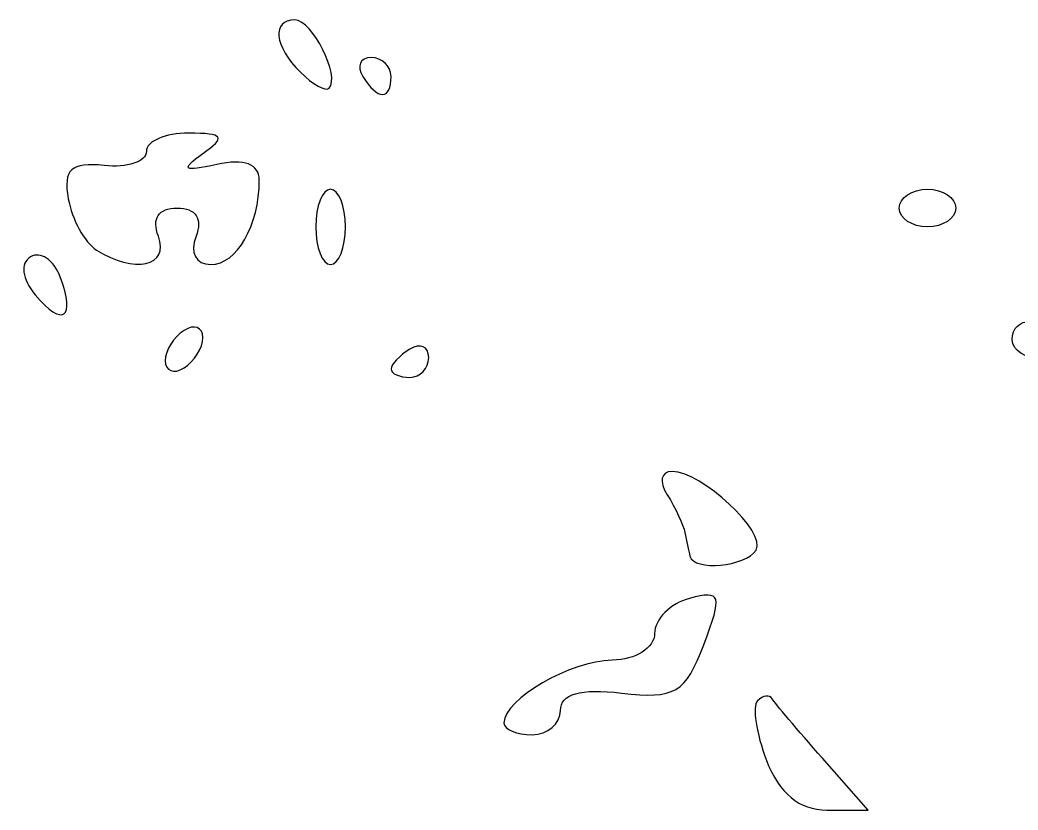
# Model space of a CAD drawing. Header units: centimetres. Extents: x -12.1 to 12.1, y -9.6 to 9.6.
# Drawn here: x -3.355 to -1.952, y -7.793 to -6.681 of the extents above; entities that cross this region are included whole.
import ezdxf

# ---------------------------------------------------------------- set-up
doc = ezdxf.new("R2010")
doc.units = ezdxf.units.CM
doc.header["$MEASUREMENT"] = 0
doc.layers.add('Layer 1', color=7, linetype='Continuous')

msp = doc.modelspace()

# ---------------------------------------------------------------- linework, layer by layer
at = {"layer": 'Layer 1'}
for points, knots in [([(-2.96036, -6.75491), (-2.99743, -6.71785), (-3.00124, -6.68127), (-2.96805, -6.68127), (-2.96805, -6.68127), (-2.9438, -6.68127), (-2.90389, -6.76106), (-2.92006, -6.77722), (-2.92006, -6.77722), (-2.92501, -6.78217), (-2.94315, -6.77213), (-2.96036, -6.75491)], [0, 0, 0, 0, 0.25, 0.25, 0.25, 0.25, 0.5, 0.5, 0.5, 0.5, 1, 1, 1, 1]), ([(-2.87261, -6.76065), (-2.88161, -6.74609), (-2.87635, -6.73419), (-2.86095, -6.73419), (-2.86095, -6.73419), (-2.84553, -6.73419), (-2.83292, -6.74609), (-2.83292, -6.76065), (-2.83292, -6.76065), (-2.83292, -6.79455), (-2.85166, -6.79455), (-2.87261, -6.76065)], [0, 0, 0, 0, 0.25, 0.25, 0.25, 0.25, 0.5, 0.5, 0.5, 0.5, 1, 1, 1, 1]), ([(-3.247, -7.00498), (-3.26373, -6.99429), (-3.28159, -6.96173), (-3.28669, -6.93263), (-3.28669, -6.93263), (-3.29391, -6.89132), (-3.28288, -6.88109), (-3.23641, -6.88601), (-3.23641, -6.88601), (-3.20367, -6.88948), (-3.17688, -6.88055), (-3.17688, -6.86617), (-3.17688, -6.86617), (-3.17688, -6.85179), (-3.15009, -6.8402), (-3.11735, -6.84043), (-3.11735, -6.84043), (-3.06793, -6.84076), (-3.06456, -6.84565), (-3.09751, -6.86918), (-3.09751, -6.86918), (-3.12939, -6.89196), (-3.12549, -6.89496), (-3.07766, -6.88448), (-3.07766, -6.88448), (-3.03932, -6.87608), (-3.01813, -6.88391), (-3.01813, -6.90648), (-3.01813, -6.90648), (-3.01813, -6.9702), (-3.04971, -7.02523), (-3.08628, -7.02523), (-3.08628, -7.02523), (-3.10743, -7.02523), (-3.11602, -7.00885), (-3.10708, -6.98554), (-3.10708, -6.98554), (-3.09751, -6.96061), (-3.10735, -6.94586), (-3.13353, -6.94586), (-3.13353, -6.94586), (-3.15972, -6.94586), (-3.16956, -6.96061), (-3.15999, -6.98554), (-3.15999, -6.98554), (-3.14387, -7.02756), (-3.19408, -7.03878), (-3.247, -7.00498)], [0, 0, 0, 0, 0.0769231, 0.0769231, 0.0769231, 0.0769231, 0.1538462, 0.1538462, 0.1538462, 0.1538462, 0.2307692, 0.2307692, 0.2307692, 0.2307692, 0.3076923, 0.3076923, 0.3076923, 0.3076923, 0.3846154, 0.3846154, 0.3846154, 0.3846154, 0.4615385, 0.4615385, 0.4615385, 0.4615385, 0.5384615, 0.5384615, 0.5384615, 0.5384615, 0.6153846, 0.6153846, 0.6153846, 0.6153846, 0.6923077, 0.6923077, 0.6923077, 0.6923077, 0.7692308, 0.7692308, 0.7692308, 0.7692308, 0.8461538, 0.8461538, 0.8461538, 0.8461538, 1, 1, 1, 1]), ([(-2.93876, -6.97231), (-2.93876, -6.94321), (-2.9294, -6.9194), (-2.91797, -6.9194), (-2.91797, -6.9194), (-2.90654, -6.9194), (-2.89718, -6.94321), (-2.89718, -6.97231), (-2.89718, -6.97231), (-2.89718, -7.00142), (-2.90654, -7.02523), (-2.91797, -7.02523), (-2.91797, -7.02523), (-2.9294, -7.02523), (-2.93876, -7.00142), (-2.93876, -6.97231)], [0, 0, 0, 0, 0.2, 0.2, 0.2, 0.2, 0.4, 0.4, 0.4, 0.4, 0.6, 0.6, 0.6, 0.6, 1, 1, 1, 1]), ([(-2.03917, -6.94586), (-2.03917, -6.9313), (-2.05703, -6.9194), (-2.07886, -6.9194), (-2.07886, -6.9194), (-2.10069, -6.9194), (-2.11855, -6.9313), (-2.11855, -6.94586), (-2.11855, -6.94586), (-2.11855, -6.96041), (-2.10069, -6.97231), (-2.07886, -6.97231), (-2.07886, -6.97231), (-2.05703, -6.97231), (-2.03917, -6.96041), (-2.03917, -6.94586)], [0, 0, 0, 0, 0.2, 0.2, 0.2, 0.2, 0.4, 0.4, 0.4, 0.4, 0.6, 0.6, 0.6, 0.6, 1, 1, 1, 1]), ([(-3.33315, -7.06791), (-3.35194, -7.04527), (-3.35458, -7.02371), (-3.33969, -7.01451), (-3.33969, -7.01451), (-3.32596, -7.00602), (-3.30724, -7.01857), (-3.29809, -7.0424), (-3.29809, -7.0424), (-3.27566, -7.10087), (-3.29444, -7.11455), (-3.33315, -7.06791)], [0, 0, 0, 0, 0.25, 0.25, 0.25, 0.25, 0.5, 0.5, 0.5, 0.5, 1, 1, 1, 1]), ([(-1.89365, -7.13106), (-1.91481, -7.09683), (-1.9598, -7.09683), (-1.9598, -7.13106), (-1.9598, -7.13106), (-1.9598, -7.14562), (-1.94124, -7.15752), (-1.91855, -7.15752), (-1.91855, -7.15752), (-1.89586, -7.15752), (-1.88466, -7.14562), (-1.89365, -7.13106)], [0, 0, 0, 0, 0.25, 0.25, 0.25, 0.25, 0.5, 0.5, 0.5, 0.5, 1, 1, 1, 1]), ([(-3.15042, -7.16064), (-3.15042, -7.14609), (-3.13852, -7.12683), (-3.12396, -7.11783), (-3.12396, -7.11783), (-3.10941, -7.10884), (-3.09751, -7.11339), (-3.09751, -7.12794), (-3.09751, -7.12794), (-3.09751, -7.14249), (-3.10941, -7.16176), (-3.12396, -7.17075), (-3.12396, -7.17075), (-3.13852, -7.17974), (-3.15042, -7.1752), (-3.15042, -7.16064)], [0, 0, 0, 0, 0.2, 0.2, 0.2, 0.2, 0.4, 0.4, 0.4, 0.4, 0.6, 0.6, 0.6, 0.6, 1, 1, 1, 1]), ([(-2.83292, -7.17231), (-2.83292, -7.1659), (-2.82102, -7.15329), (-2.80646, -7.14429), (-2.80646, -7.14429), (-2.79191, -7.1353), (-2.78001, -7.14055), (-2.78001, -7.15596), (-2.78001, -7.15596), (-2.78001, -7.17137), (-2.79191, -7.18398), (-2.80646, -7.18398), (-2.80646, -7.18398), (-2.82102, -7.18398), (-2.83292, -7.17873), (-2.83292, -7.17231)], [0, 0, 0, 0, 0.2, 0.2, 0.2, 0.2, 0.4, 0.4, 0.4, 0.4, 0.6, 0.6, 0.6, 0.6, 1, 1, 1, 1]), ([(-2.4129, -7.43533), (-2.41472, -7.42806), (-2.41788, -7.41318), (-2.41992, -7.40226), (-2.41992, -7.40226), (-2.42196, -7.39135), (-2.43308, -7.36753), (-2.44463, -7.34934), (-2.44463, -7.34934), (-2.45655, -7.33057), (-2.45365, -7.31627), (-2.43791, -7.31627), (-2.43791, -7.31627), (-2.39607, -7.31627), (-2.30456, -7.402), (-2.3199, -7.42682), (-2.3199, -7.42682), (-2.33443, -7.45033), (-2.40748, -7.45701), (-2.4129, -7.43533)], [0, 0, 0, 0, 0.1666667, 0.1666667, 0.1666667, 0.1666667, 0.3333333, 0.3333333, 0.3333333, 0.3333333, 0.5, 0.5, 0.5, 0.5, 0.6666667, 0.6666667, 0.6666667, 0.6666667, 1, 1, 1, 1]), ([(-2.67417, -7.66976), (-2.67417, -7.63667), (-2.58064, -7.58252), (-2.52204, -7.5817), (-2.52204, -7.5817), (-2.4893, -7.58123), (-2.46251, -7.56438), (-2.46251, -7.54425), (-2.46251, -7.54425), (-2.46251, -7.52412), (-2.44031, -7.50185), (-2.41318, -7.49475), (-2.41318, -7.49475), (-2.36872, -7.48313), (-2.36676, -7.48956), (-2.39332, -7.55994), (-2.39332, -7.55994), (-2.41901, -7.628), (-2.43384, -7.63673), (-2.5088, -7.62798), (-2.5088, -7.62798), (-2.56685, -7.6212), (-2.5948, -7.62911), (-2.5948, -7.65231), (-2.5948, -7.65231), (-2.5948, -7.67122), (-2.61266, -7.68669), (-2.63449, -7.68669), (-2.63449, -7.68669), (-2.65631, -7.68669), (-2.67417, -7.67907), (-2.67417, -7.66976)], [0, 0, 0, 0, 0.1111111, 0.1111111, 0.1111111, 0.1111111, 0.2222222, 0.2222222, 0.2222222, 0.2222222, 0.3333333, 0.3333333, 0.3333333, 0.3333333, 0.4444444, 0.4444444, 0.4444444, 0.4444444, 0.5555556, 0.5555556, 0.5555556, 0.5555556, 0.6666667, 0.6666667, 0.6666667, 0.6666667, 0.7777778, 0.7777778, 0.7777778, 0.7777778, 1, 1, 1, 1]), ([(-2.30515, -7.72271), (-2.31975, -7.68431), (-2.32541, -7.6466), (-2.31773, -7.63892), (-2.31773, -7.63892), (-2.31004, -7.63124), (-2.30078, -7.62991), (-2.29714, -7.63598), (-2.29714, -7.63598), (-2.2935, -7.64204), (-2.26166, -7.67974), (-2.22638, -7.71976), (-2.22638, -7.71976), (-2.22638, -7.71976), (-2.16224, -7.79252), (-2.16224, -7.79252), (-2.16224, -7.79252), (-2.16224, -7.79252), (-2.22043, -7.79252), (-2.22043, -7.79252), (-2.22043, -7.79252), (-2.25896, -7.79252), (-2.28757, -7.76894), (-2.30515, -7.72271)], [0, 0, 0, 0, 0.1428571, 0.1428571, 0.1428571, 0.1428571, 0.2857143, 0.2857143, 0.2857143, 0.2857143, 0.4285714, 0.4285714, 0.4285714, 0.4285714, 0.5714286, 0.5714286, 0.5714286, 0.5714286, 0.7142857, 0.7142857, 0.7142857, 0.7142857, 1, 1, 1, 1])]:
    msp.add_open_spline(points, degree=3, knots=knots, dxfattribs=at)

doc.saveas('drawing.dxf')
